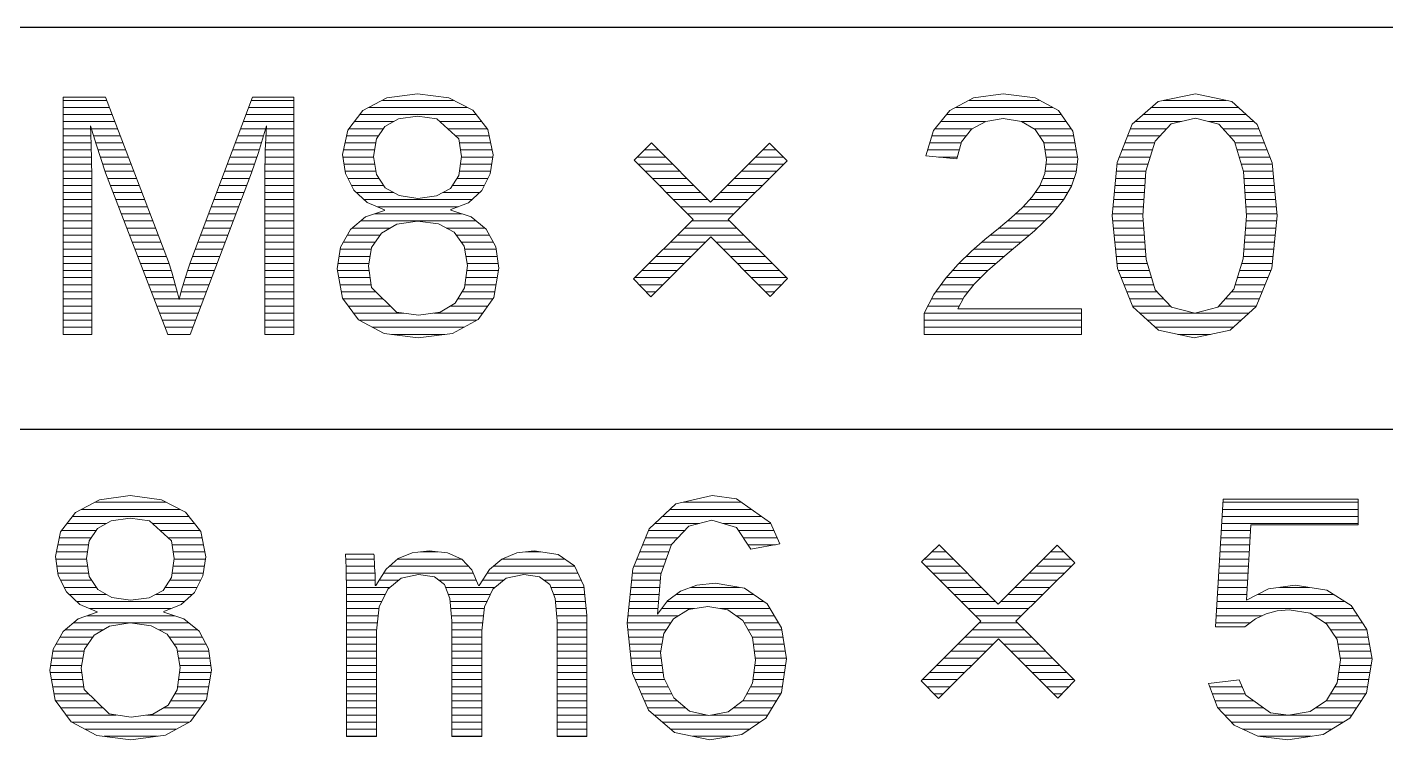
# Model space of a CAD drawing. Header units: millimetres. Extents: x 20 to 410, y 10 to 287.
# Drawn here: x 124.5 to 135.99, y 48.17 to 54.2 of the extents above; entities that cross this region are included whole.
import ezdxf

# ---------------------------------------------------------------- set-up
doc = ezdxf.new("R2010")
doc.units = ezdxf.units.MM
doc.layers.add('DUENN', color=7, linetype='Continuous', lineweight=25)
doc.layers.add('TEXT', color=7, linetype='Continuous', lineweight=13)

msp = doc.modelspace()

# ---------------------------------------------------------------- linework, layer by layer
at = {"layer": 'DUENN', "lineweight": 25}
for points in [[(20, 54.2), (200, 54.2)], [(20, 50.8), (200, 50.8)]]:
    msp.add_lwpolyline(points, dxfattribs=at)
at = {"layer": 'TEXT', "lineweight": 13}
for p, q in [((124.804, 53.581), (125.171, 53.581)), ((126.397, 53.581), (126.755, 53.581)), ((127.504, 53.581), (128.105, 53.581)), ((132.467, 53.581), (133.06, 53.581)), ((134.108, 53.581), (134.64, 53.581)), ((124.804, 53.521), (125.194, 53.521)), ((124.804, 53.461), (125.217, 53.461)), ((126.352, 53.461), (126.755, 53.461)), ((126.374, 53.521), (126.755, 53.521)), ((127.314, 53.461), (128.296, 53.461)), ((127.391, 53.521), (128.221, 53.521)), ((132.276, 53.461), (133.244, 53.461)), ((132.354, 53.521), (133.17, 53.521)), ((133.938, 53.461), (134.808, 53.461)), ((134.006, 53.521), (134.742, 53.521)), ((124.804, 53.401), (125.24, 53.401)), ((124.804, 53.341), (125.037, 53.341)), ((125.044, 53.341), (125.263, 53.341)), ((126.307, 53.341), (126.516, 53.341)), ((126.329, 53.401), (126.755, 53.401)), ((126.522, 53.341), (126.755, 53.341)), ((127.22, 53.341), (127.512, 53.341)), ((127.267, 53.401), (127.6, 53.401)), ((127.989, 53.401), (128.343, 53.401)), ((128.055, 53.341), (128.39, 53.341)), ((132.176, 53.341), (132.493, 53.341)), ((132.226, 53.401), (132.602, 53.401)), ((132.911, 53.401), (133.287, 53.401)), ((133.013, 53.341), (133.329, 53.341)), ((133.83, 53.341), (134.138, 53.341)), ((133.87, 53.401), (134.262, 53.401)), ((134.49, 53.401), (134.874, 53.401)), ((134.612, 53.341), (134.915, 53.341)), ((124.804, 53.281), (125.039, 53.281)), ((124.804, 53.221), (125.04, 53.221)), ((125.062, 53.281), (125.286, 53.281)), ((125.08, 53.221), (125.309, 53.221)), ((126.261, 53.221), (126.481, 53.221)), ((126.284, 53.281), (126.499, 53.281)), ((126.517, 53.221), (126.755, 53.221)), ((126.519, 53.281), (126.755, 53.281)), ((127.188, 53.221), (127.449, 53.221)), ((127.201, 53.281), (127.472, 53.281)), ((128.121, 53.281), (128.407, 53.281)), ((128.156, 53.221), (128.42, 53.221)), ((129.779, 53.221), (129.781, 53.221)), ((132.132, 53.221), (132.399, 53.221)), ((132.15, 53.281), (132.441, 53.281)), ((133.06, 53.281), (133.351, 53.281)), ((133.098, 53.221), (133.361, 53.221)), ((133.783, 53.221), (134.034, 53.221)), ((133.807, 53.281), (134.081, 53.281)), ((134.666, 53.281), (134.939, 53.281)), ((134.713, 53.221), (134.962, 53.221)), ((124.804, 53.161), (125.042, 53.161)), ((124.804, 53.101), (125.043, 53.101)), ((125.099, 53.161), (125.332, 53.161)), ((125.119, 53.101), (125.355, 53.101)), ((126.216, 53.101), (126.444, 53.101)), ((126.239, 53.161), (126.464, 53.161)), ((126.513, 53.101), (126.755, 53.101)), ((126.514, 53.161), (126.755, 53.161)), ((127.171, 53.101), (127.431, 53.101)), ((127.176, 53.161), (127.439, 53.161)), ((128.165, 53.161), (128.432, 53.161)), ((128.173, 53.101), (128.437, 53.101)), ((129.658, 53.101), (129.9, 53.101)), ((129.718, 53.161), (129.84, 53.161)), ((130.659, 53.101), (130.895, 53.101)), ((130.719, 53.161), (130.835, 53.161)), ((132.114, 53.161), (132.382, 53.161)), ((132.206, 53.101), (132.365, 53.101)), ((133.108, 53.161), (133.372, 53.161)), ((133.117, 53.101), (133.382, 53.101)), ((133.736, 53.101), (133.998, 53.101)), ((133.76, 53.161), (134.016, 53.161)), ((134.731, 53.161), (134.986, 53.161)), ((134.749, 53.101), (135.009, 53.101)), ((124.804, 53.041), (125.044, 53.041)), ((124.804, 52.981), (125.045, 52.981)), ((125.139, 53.041), (125.379, 53.041)), ((125.159, 52.981), (125.402, 52.981)), ((126.171, 52.981), (126.403, 52.981)), ((126.194, 53.041), (126.423, 53.041)), ((126.511, 52.981), (126.755, 52.981)), ((126.512, 53.041), (126.755, 53.041)), ((127.18, 53.041), (127.44, 53.041)), ((127.189, 52.981), (127.45, 52.981)), ((128.156, 52.981), (128.42, 52.981)), ((128.164, 53.041), (128.428, 53.041)), ((129.666, 53.041), (129.959, 53.041)), ((129.726, 52.981), (130.019, 52.981)), ((130.54, 52.981), (130.837, 52.981)), ((130.6, 53.041), (130.898, 53.041)), ((133.109, 52.981), (133.373, 52.981)), ((133.117, 53.041), (133.379, 53.041)), ((133.712, 52.981), (133.961, 52.981)), ((133.717, 53.041), (133.979, 53.041)), ((134.766, 53.041), (135.029, 53.041)), ((134.784, 52.981), (135.035, 52.981)), ((124.804, 52.921), (125.046, 52.921)), ((124.804, 52.861), (125.046, 52.861)), ((125.181, 52.921), (125.425, 52.921)), ((125.204, 52.861), (125.448, 52.861)), ((126.126, 52.861), (126.358, 52.861)), ((126.148, 52.921), (126.381, 52.921)), ((126.51, 52.921), (126.755, 52.921)), ((126.51, 52.861), (126.755, 52.861)), ((127.212, 52.921), (127.476, 52.921)), ((127.243, 52.861), (127.515, 52.861)), ((128.096, 52.861), (128.366, 52.861)), ((128.135, 52.921), (128.397, 52.921)), ((129.786, 52.921), (130.078, 52.921)), ((129.846, 52.861), (130.138, 52.861)), ((130.42, 52.861), (130.717, 52.861)), ((130.48, 52.921), (130.777, 52.921)), ((133.066, 52.861), (133.333, 52.861)), ((133.09, 52.921), (133.354, 52.921)), ((133.7, 52.861), (133.953, 52.861)), ((133.706, 52.921), (133.957, 52.921)), ((134.789, 52.921), (135.041, 52.921)), ((134.793, 52.861), (135.046, 52.861)), ((124.804, 52.801), (125.046, 52.801)), ((124.804, 52.741), (125.046, 52.741)), ((125.227, 52.801), (125.471, 52.801)), ((125.25, 52.741), (125.494, 52.741)), ((126.081, 52.741), (126.312, 52.741)), ((126.103, 52.801), (126.335, 52.801)), ((126.51, 52.801), (126.755, 52.801)), ((126.51, 52.741), (126.755, 52.741)), ((127.285, 52.801), (127.599, 52.801)), ((127.348, 52.741), (128.26, 52.741)), ((128.016, 52.801), (128.325, 52.801)), ((129.906, 52.801), (130.197, 52.801)), ((129.966, 52.741), (130.257, 52.741)), ((130.3, 52.741), (130.596, 52.741)), ((130.36, 52.801), (130.656, 52.801)), ((132.979, 52.741), (133.266, 52.741)), ((133.025, 52.801), (133.3, 52.801)), ((133.689, 52.741), (133.945, 52.741)), ((133.695, 52.801), (133.949, 52.801)), ((134.797, 52.801), (135.052, 52.801)), ((134.801, 52.741), (135.058, 52.741)), ((124.804, 52.681), (125.046, 52.681)), ((124.804, 52.621), (125.046, 52.621)), ((125.273, 52.681), (125.517, 52.681)), ((125.296, 52.621), (125.54, 52.621)), ((126.035, 52.621), (126.267, 52.621)), ((126.058, 52.681), (126.289, 52.681)), ((126.51, 52.681), (126.755, 52.681)), ((126.51, 52.621), (126.755, 52.621)), ((127.439, 52.621), (128.178, 52.621)), ((127.459, 52.681), (128.144, 52.681)), ((130.026, 52.681), (130.536, 52.681)), ((130.086, 52.621), (130.475, 52.621)), ((132.86, 52.621), (133.169, 52.621)), ((132.924, 52.681), (133.218, 52.681)), ((133.678, 52.621), (133.937, 52.621)), ((133.684, 52.681), (133.941, 52.681)), ((134.805, 52.681), (135.063, 52.681)), ((134.809, 52.621), (135.069, 52.621)), ((124.804, 52.561), (125.046, 52.561)), ((125.319, 52.561), (125.563, 52.561)), ((126.013, 52.561), (126.244, 52.561)), ((126.51, 52.561), (126.755, 52.561)), ((127.322, 52.561), (128.297, 52.561)), ((130.12, 52.561), (130.441, 52.561)), ((132.791, 52.561), (133.107, 52.561)), ((133.681, 52.561), (133.939, 52.561)), ((134.807, 52.561), (135.066, 52.561)), ((124.804, 52.501), (125.046, 52.501)), ((124.804, 52.441), (125.046, 52.441)), ((125.342, 52.501), (125.586, 52.501)), ((125.365, 52.441), (125.609, 52.441)), ((125.968, 52.441), (126.198, 52.441)), ((125.99, 52.501), (126.221, 52.501)), ((126.51, 52.501), (126.755, 52.501)), ((126.51, 52.441), (126.755, 52.441)), ((127.208, 52.441), (127.485, 52.441)), ((127.25, 52.501), (127.57, 52.501)), ((128.044, 52.501), (128.369, 52.501)), ((128.129, 52.441), (128.409, 52.441)), ((130, 52.441), (130.561, 52.441)), ((130.06, 52.501), (130.501, 52.501)), ((132.644, 52.441), (132.977, 52.441)), ((132.718, 52.501), (133.044, 52.501)), ((133.686, 52.501), (133.943, 52.501)), ((133.692, 52.441), (133.947, 52.441)), ((134.798, 52.441), (135.054, 52.441)), ((134.803, 52.501), (135.06, 52.501)), ((124.804, 52.381), (125.046, 52.381)), ((124.804, 52.321), (125.046, 52.321)), ((125.389, 52.381), (125.632, 52.381)), ((125.412, 52.321), (125.655, 52.321)), ((125.922, 52.321), (126.153, 52.321)), ((125.945, 52.381), (126.176, 52.381)), ((126.51, 52.381), (126.755, 52.381)), ((126.51, 52.321), (126.755, 52.321)), ((127.147, 52.321), (127.411, 52.321)), ((127.174, 52.381), (127.444, 52.381)), ((128.172, 52.381), (128.441, 52.381)), ((128.2, 52.321), (128.466, 52.321)), ((129.88, 52.321), (130.176, 52.321)), ((129.94, 52.381), (130.236, 52.381)), ((130.326, 52.381), (130.621, 52.381)), ((130.386, 52.321), (130.681, 52.321)), ((132.503, 52.321), (132.834, 52.321)), ((132.572, 52.381), (132.905, 52.381)), ((133.698, 52.381), (133.951, 52.381)), ((133.704, 52.321), (133.956, 52.321)), ((134.79, 52.321), (135.042, 52.321)), ((134.794, 52.381), (135.048, 52.381)), ((124.804, 52.261), (125.046, 52.261)), ((124.804, 52.201), (125.046, 52.201)), ((125.435, 52.261), (125.678, 52.261)), ((125.458, 52.201), (125.7, 52.201)), ((125.877, 52.201), (126.107, 52.201)), ((125.9, 52.261), (126.13, 52.261)), ((126.51, 52.261), (126.755, 52.261)), ((126.51, 52.201), (126.755, 52.201)), ((127.128, 52.201), (127.39, 52.201)), ((127.137, 52.261), (127.4, 52.261)), ((128.21, 52.261), (128.475, 52.261)), ((128.221, 52.201), (128.484, 52.201)), ((129.76, 52.201), (130.056, 52.201)), ((129.82, 52.261), (130.116, 52.261)), ((130.446, 52.261), (130.741, 52.261)), ((130.506, 52.201), (130.801, 52.201)), ((132.377, 52.201), (132.694, 52.201)), ((132.439, 52.261), (132.763, 52.261)), ((133.71, 52.261), (133.96, 52.261)), ((133.716, 52.201), (133.972, 52.201)), ((134.772, 52.201), (135.03, 52.201)), ((134.785, 52.261), (135.036, 52.261)), ((124.804, 52.141), (125.046, 52.141)), ((124.804, 52.081), (125.046, 52.081)), ((125.481, 52.141), (125.719, 52.141)), ((125.504, 52.081), (125.737, 52.081)), ((125.837, 52.081), (126.062, 52.081)), ((125.857, 52.141), (126.085, 52.141)), ((126.51, 52.141), (126.755, 52.141)), ((126.51, 52.081), (126.755, 52.081)), ((127.124, 52.141), (127.391, 52.141)), ((127.135, 52.081), (127.4, 52.081)), ((128.21, 52.081), (128.476, 52.081)), ((128.218, 52.141), (128.486, 52.141)), ((129.64, 52.081), (129.936, 52.081)), ((129.7, 52.141), (129.996, 52.141)), ((130.566, 52.141), (130.861, 52.141)), ((130.626, 52.081), (130.921, 52.081)), ((132.27, 52.081), (132.564, 52.081)), ((132.323, 52.141), (132.624, 52.141)), ((133.727, 52.141), (133.99, 52.141)), ((133.751, 52.081), (134.009, 52.081)), ((134.735, 52.081), (134.994, 52.081)), ((134.753, 52.141), (135.018, 52.141)), ((124.804, 52.021), (125.046, 52.021)), ((124.804, 51.961), (125.046, 51.961)), ((125.527, 52.021), (125.754, 52.021)), ((125.55, 51.961), (125.77, 51.961)), ((125.801, 51.961), (126.016, 51.961)), ((125.819, 52.021), (126.039, 52.021)), ((126.51, 52.021), (126.755, 52.021)), ((126.51, 51.961), (126.755, 51.961)), ((127.146, 52.021), (127.409, 52.021)), ((127.157, 51.961), (127.449, 51.961)), ((128.179, 51.961), (128.454, 51.961)), ((128.202, 52.021), (128.465, 52.021)), ((129.676, 52.021), (129.876, 52.021)), ((129.735, 51.961), (129.815, 51.961)), ((130.686, 52.021), (130.879, 52.021)), ((130.746, 51.961), (130.821, 51.961)), ((132.184, 51.961), (132.458, 51.961)), ((132.227, 52.021), (132.505, 52.021)), ((133.775, 52.021), (134.027, 52.021)), ((133.799, 51.961), (134.056, 51.961)), ((134.685, 51.961), (134.944, 51.961)), ((134.716, 52.021), (134.969, 52.021)), ((124.804, 51.901), (125.046, 51.901)), ((124.804, 51.841), (125.046, 51.841)), ((125.573, 51.901), (125.784, 51.901)), ((125.596, 51.841), (125.971, 51.841)), ((125.787, 51.901), (125.994, 51.901)), ((126.51, 51.901), (126.755, 51.901)), ((126.51, 51.841), (126.755, 51.841)), ((127.172, 51.901), (127.51, 51.901)), ((127.216, 51.841), (127.571, 51.841)), ((128.082, 51.841), (128.395, 51.841)), ((128.143, 51.901), (128.437, 51.901)), ((132.118, 51.841), (132.382, 51.841)), ((132.149, 51.901), (132.415, 51.901)), ((133.823, 51.901), (134.111, 51.901)), ((133.847, 51.841), (134.166, 51.841)), ((134.578, 51.841), (134.895, 51.841)), ((134.631, 51.901), (134.92, 51.901)), ((124.804, 51.781), (125.046, 51.781)), ((124.804, 51.721), (125.046, 51.721)), ((125.619, 51.781), (125.948, 51.781)), ((125.642, 51.721), (125.925, 51.721)), ((126.51, 51.781), (126.755, 51.781)), ((126.51, 51.721), (126.755, 51.721)), ((127.26, 51.781), (127.683, 51.781)), ((127.307, 51.721), (128.303, 51.721)), ((127.938, 51.781), (128.352, 51.781)), ((132.087, 51.781), (133.416, 51.781)), ((132.087, 51.721), (133.416, 51.721)), ((133.909, 51.781), (134.371, 51.781)), ((133.975, 51.721), (134.766, 51.721)), ((134.374, 51.781), (134.833, 51.781)), ((124.804, 51.661), (125.046, 51.661)), ((124.804, 51.601), (125.046, 51.601)), ((125.665, 51.661), (125.903, 51.661)), ((125.688, 51.601), (125.88, 51.601)), ((126.51, 51.661), (126.755, 51.661)), ((126.51, 51.601), (126.755, 51.601)), ((127.421, 51.661), (128.192, 51.661)), ((127.58, 51.601), (128.032, 51.601)), ((132.087, 51.661), (133.416, 51.661)), ((132.087, 51.601), (133.416, 51.601)), ((134.041, 51.661), (134.7, 51.661)), ((134.232, 51.601), (134.508, 51.601)), ((124.961, 50.121), (125.791, 50.121)), ((125.074, 50.181), (125.676, 50.181)), ((129.938, 50.121), (130.625, 50.121)), ((130.051, 50.181), (130.54, 50.181)), ((134.609, 50.121), (135.755, 50.121)), ((134.613, 50.181), (135.755, 50.181)), ((124.837, 50.001), (125.17, 50.001)), ((124.884, 50.061), (125.867, 50.061)), ((125.56, 50.001), (125.914, 50.001)), ((129.809, 50.001), (130.185, 50.001)), ((129.874, 50.061), (130.709, 50.061)), ((130.384, 50.001), (130.787, 50.001)), ((134.602, 50.001), (135.755, 50.001)), ((134.606, 50.061), (135.755, 50.061)), ((124.771, 49.881), (125.043, 49.881)), ((124.79, 49.941), (125.083, 49.941)), ((125.626, 49.941), (125.961, 49.941)), ((125.691, 49.881), (125.978, 49.881)), ((129.73, 49.881), (130.004, 49.881)), ((129.755, 49.941), (130.061, 49.941)), ((130.517, 49.941), (130.814, 49.941)), ((130.556, 49.881), (130.841, 49.881)), ((134.595, 49.881), (134.842, 49.881)), ((134.598, 49.941), (134.846, 49.941)), ((124.747, 49.761), (125.01, 49.761)), ((124.759, 49.821), (125.019, 49.821)), ((125.726, 49.821), (125.99, 49.821)), ((125.736, 49.761), (126.002, 49.761)), ((127.826, 49.761), (127.973, 49.761)), ((128.717, 49.761), (128.841, 49.761)), ((129.68, 49.761), (129.927, 49.761)), ((129.705, 49.821), (129.949, 49.821)), ((130.596, 49.821), (130.829, 49.821)), ((132.151, 49.761), (132.272, 49.761)), ((132.211, 49.821), (132.213, 49.821)), ((133.151, 49.761), (133.267, 49.761)), ((134.587, 49.761), (134.835, 49.761)), ((134.591, 49.821), (134.838, 49.821)), ((124.742, 49.701), (125.001, 49.701)), ((124.751, 49.641), (125.011, 49.641)), ((125.735, 49.641), (125.999, 49.641)), ((125.744, 49.701), (126.008, 49.701)), ((127.193, 49.701), (127.436, 49.701)), ((127.197, 49.641), (127.439, 49.641)), ((127.566, 49.641), (128.232, 49.641)), ((127.633, 49.701), (128.172, 49.701)), ((128.445, 49.641), (129.129, 49.641)), ((128.515, 49.701), (129.043, 49.701)), ((129.631, 49.641), (129.884, 49.641)), ((129.656, 49.701), (129.905, 49.701)), ((132.09, 49.701), (132.332, 49.701)), ((132.098, 49.641), (132.391, 49.641)), ((133.032, 49.641), (133.33, 49.641)), ((133.092, 49.701), (133.327, 49.701)), ((134.58, 49.641), (134.827, 49.641)), ((134.583, 49.701), (134.831, 49.701)), ((124.759, 49.581), (125.021, 49.581)), ((124.783, 49.521), (125.046, 49.521)), ((125.706, 49.521), (125.968, 49.521)), ((125.726, 49.581), (125.99, 49.581)), ((127.198, 49.581), (127.441, 49.581)), ((127.198, 49.521), (127.443, 49.521)), ((127.477, 49.521), (127.64, 49.521)), ((127.515, 49.581), (128.274, 49.581)), ((127.982, 49.521), (128.299, 49.521)), ((128.35, 49.521), (128.527, 49.521)), ((128.39, 49.581), (129.157, 49.581)), ((128.872, 49.521), (129.186, 49.521)), ((129.612, 49.521), (129.855, 49.521)), ((129.618, 49.581), (129.862, 49.581)), ((132.158, 49.581), (132.451, 49.581)), ((132.218, 49.521), (132.51, 49.521)), ((132.912, 49.521), (133.209, 49.521)), ((132.972, 49.581), (133.27, 49.581)), ((134.572, 49.521), (134.82, 49.521)), ((134.576, 49.581), (134.824, 49.581)), ((124.813, 49.461), (125.086, 49.461)), ((125.666, 49.461), (125.937, 49.461)), ((127.199, 49.461), (127.568, 49.461)), ((128.039, 49.461), (128.455, 49.461)), ((128.929, 49.461), (129.209, 49.461)), ((129.606, 49.461), (129.85, 49.461)), ((130.111, 49.461), (130.524, 49.461)), ((132.278, 49.461), (132.57, 49.461)), ((132.852, 49.461), (133.149, 49.461)), ((134.568, 49.461), (134.816, 49.461)), ((135.09, 49.461), (135.34, 49.461)), ((124.855, 49.401), (125.17, 49.401)), ((124.919, 49.341), (125.831, 49.341)), ((125.586, 49.401), (125.896, 49.401)), ((127.2, 49.401), (127.528, 49.401)), ((127.2, 49.341), (127.5, 49.341)), ((128.062, 49.401), (128.417, 49.401)), ((128.078, 49.341), (128.389, 49.341)), ((128.952, 49.401), (129.216, 49.401)), ((128.968, 49.341), (129.222, 49.341)), ((129.593, 49.341), (129.839, 49.341)), ((129.6, 49.401), (129.844, 49.401)), ((129.91, 49.341), (130.731, 49.341)), ((129.988, 49.401), (130.643, 49.401)), ((132.338, 49.401), (132.629, 49.401)), ((132.398, 49.341), (132.689, 49.341)), ((132.733, 49.341), (133.028, 49.341)), ((132.792, 49.401), (133.089, 49.401)), ((134.561, 49.341), (135.642, 49.341)), ((134.565, 49.401), (134.813, 49.401)), ((134.906, 49.401), (135.547, 49.401)), ((125.009, 49.221), (125.749, 49.221)), ((125.03, 49.281), (125.715, 49.281)), ((127.2, 49.281), (127.476, 49.281)), ((127.2, 49.221), (127.469, 49.221)), ((128.082, 49.281), (128.366, 49.281)), ((128.087, 49.221), (128.359, 49.221)), ((128.972, 49.281), (129.229, 49.281)), ((128.977, 49.221), (129.234, 49.221)), ((129.581, 49.221), (130.009, 49.221)), ((129.587, 49.281), (129.834, 49.281)), ((129.866, 49.281), (130.142, 49.281)), ((130.361, 49.281), (130.783, 49.281)), ((130.496, 49.221), (130.819, 49.221)), ((132.458, 49.281), (132.968, 49.281)), ((132.518, 49.221), (132.907, 49.221)), ((134.554, 49.221), (134.944, 49.221)), ((134.557, 49.281), (135.713, 49.281)), ((135.383, 49.221), (135.753, 49.221)), ((124.821, 49.101), (125.141, 49.101)), ((124.892, 49.161), (125.867, 49.161)), ((125.615, 49.101), (125.94, 49.101)), ((127.2, 49.161), (127.462, 49.161)), ((127.2, 49.101), (127.455, 49.101)), ((128.091, 49.161), (128.352, 49.161)), ((128.091, 49.101), (128.345, 49.101)), ((128.981, 49.161), (129.234, 49.161)), ((128.981, 49.101), (129.234, 49.101)), ((129.575, 49.161), (129.944, 49.161)), ((129.581, 49.101), (129.904, 49.101)), ((130.564, 49.161), (130.855, 49.161)), ((130.598, 49.101), (130.883, 49.101)), ((132.492, 49.101), (132.933, 49.101)), ((132.552, 49.161), (132.873, 49.161)), ((134.55, 49.161), (134.844, 49.161)), ((135.477, 49.161), (135.792, 49.161)), ((135.523, 49.101), (135.829, 49.101)), ((124.744, 48.981), (125.014, 48.981)), ((124.778, 49.041), (125.055, 49.041)), ((125.7, 49.041), (125.98, 49.041)), ((125.742, 48.981), (126.012, 48.981)), ((127.2, 49.041), (127.454, 49.041)), ((127.2, 48.981), (127.454, 48.981)), ((128.091, 49.041), (128.344, 49.041)), ((128.091, 48.981), (128.344, 48.981)), ((128.981, 49.041), (129.234, 49.041)), ((128.981, 48.981), (129.234, 48.981)), ((129.587, 49.041), (129.878, 49.041)), ((129.593, 48.981), (129.868, 48.981)), ((130.632, 49.041), (130.892, 49.041)), ((130.641, 48.981), (130.901, 48.981)), ((132.372, 48.981), (132.668, 48.981)), ((132.432, 49.041), (132.993, 49.041)), ((132.758, 48.981), (133.053, 48.981)), ((135.562, 49.041), (135.84, 49.041)), ((135.583, 48.981), (135.85, 48.981)), ((124.708, 48.861), (124.971, 48.861)), ((124.717, 48.921), (124.981, 48.921)), ((125.771, 48.921), (126.036, 48.921)), ((125.781, 48.861), (126.045, 48.861)), ((127.2, 48.921), (127.454, 48.921)), ((127.2, 48.861), (127.454, 48.861)), ((128.091, 48.921), (128.344, 48.921)), ((128.091, 48.861), (128.344, 48.861)), ((128.981, 48.921), (129.234, 48.921)), ((128.981, 48.861), (129.234, 48.861)), ((129.6, 48.921), (129.858, 48.921)), ((129.606, 48.861), (129.862, 48.861)), ((130.649, 48.921), (130.911, 48.921)), ((130.658, 48.861), (130.92, 48.861)), ((132.253, 48.861), (132.548, 48.861)), ((132.312, 48.921), (132.608, 48.921)), ((132.818, 48.921), (133.113, 48.921)), ((132.878, 48.861), (133.173, 48.861)), ((135.593, 48.921), (135.861, 48.921)), ((135.604, 48.861), (135.871, 48.861)), ((124.695, 48.741), (124.962, 48.741)), ((124.699, 48.801), (124.96, 48.801)), ((125.788, 48.741), (126.057, 48.741)), ((125.791, 48.801), (126.054, 48.801)), ((127.2, 48.801), (127.454, 48.801)), ((127.2, 48.741), (127.454, 48.741)), ((128.091, 48.801), (128.344, 48.801)), ((128.091, 48.741), (128.344, 48.741)), ((128.981, 48.801), (129.234, 48.801)), ((128.981, 48.741), (129.234, 48.741)), ((129.612, 48.801), (129.87, 48.801)), ((129.619, 48.741), (129.878, 48.741)), ((130.646, 48.741), (130.903, 48.741)), ((130.654, 48.801), (130.912, 48.801)), ((132.133, 48.741), (132.428, 48.741)), ((132.193, 48.801), (132.488, 48.801)), ((132.938, 48.801), (133.233, 48.801)), ((132.998, 48.741), (133.293, 48.741)), ((135.59, 48.741), (135.854, 48.741)), ((135.599, 48.801), (135.864, 48.801)), ((124.705, 48.681), (124.971, 48.681)), ((124.716, 48.621), (124.979, 48.621)), ((125.772, 48.621), (126.035, 48.621)), ((125.78, 48.681), (126.046, 48.681)), ((127.2, 48.681), (127.454, 48.681)), ((127.2, 48.621), (127.454, 48.621)), ((128.091, 48.681), (128.344, 48.681)), ((128.091, 48.621), (128.344, 48.621)), ((128.981, 48.681), (129.234, 48.681)), ((128.981, 48.621), (129.234, 48.621)), ((129.642, 48.681), (129.891, 48.681)), ((129.668, 48.621), (129.922, 48.621)), ((130.618, 48.621), (130.885, 48.621)), ((130.638, 48.681), (130.894, 48.681)), ((132.073, 48.681), (132.368, 48.681)), ((132.108, 48.621), (132.308, 48.621)), ((133.058, 48.681), (133.353, 48.681)), ((133.118, 48.621), (133.311, 48.621)), ((134.5, 48.621), (134.774, 48.621)), ((135.558, 48.621), (135.834, 48.621)), ((135.581, 48.681), (135.844, 48.681)), ((124.727, 48.561), (125.019, 48.561)), ((124.742, 48.501), (125.08, 48.501)), ((125.714, 48.501), (126.008, 48.501)), ((125.749, 48.561), (126.025, 48.561)), ((127.2, 48.561), (127.454, 48.561)), ((127.2, 48.501), (127.454, 48.501)), ((128.091, 48.561), (128.344, 48.561)), ((128.091, 48.501), (128.344, 48.501)), ((128.981, 48.561), (129.234, 48.561)), ((128.981, 48.501), (129.234, 48.501)), ((129.694, 48.561), (129.952, 48.561)), ((129.72, 48.501), (129.999, 48.501)), ((130.553, 48.501), (130.835, 48.501)), ((130.586, 48.561), (130.871, 48.561)), ((132.167, 48.561), (132.248, 48.561)), ((133.178, 48.561), (133.253, 48.561)), ((134.522, 48.561), (134.8, 48.561)), ((134.545, 48.501), (134.871, 48.501)), ((135.483, 48.501), (135.78, 48.501)), ((135.522, 48.561), (135.82, 48.561)), ((124.786, 48.441), (125.142, 48.441)), ((124.83, 48.381), (125.253, 48.381)), ((125.509, 48.381), (125.922, 48.381)), ((125.653, 48.441), (125.965, 48.441)), ((127.2, 48.441), (127.454, 48.441)), ((127.2, 48.381), (127.454, 48.381)), ((128.091, 48.441), (128.344, 48.441)), ((128.091, 48.381), (128.344, 48.381)), ((128.981, 48.441), (129.234, 48.441)), ((128.981, 48.381), (129.234, 48.381)), ((129.747, 48.441), (130.07, 48.441)), ((129.803, 48.381), (130.251, 48.381)), ((130.281, 48.381), (130.764, 48.381)), ((130.472, 48.441), (130.8, 48.441)), ((134.569, 48.441), (134.955, 48.441)), ((134.625, 48.381), (135.163, 48.381)), ((135.168, 48.381), (135.702, 48.381)), ((135.394, 48.441), (135.741, 48.441)), ((124.877, 48.321), (125.873, 48.321)), ((124.991, 48.261), (125.763, 48.261)), ((127.2, 48.321), (127.454, 48.321)), ((127.2, 48.261), (127.454, 48.261)), ((128.091, 48.321), (128.344, 48.321)), ((128.091, 48.261), (128.344, 48.261)), ((128.981, 48.321), (129.234, 48.321)), ((128.981, 48.261), (129.234, 48.261)), ((129.873, 48.321), (130.698, 48.321)), ((129.942, 48.261), (130.609, 48.261)), ((134.682, 48.321), (135.631, 48.321)), ((134.778, 48.261), (135.532, 48.261)), ((125.151, 48.201), (125.602, 48.201)), ((127.2, 48.201), (127.454, 48.201)), ((128.091, 48.201), (128.344, 48.201)), ((128.981, 48.201), (129.234, 48.201)), ((130.13, 48.201), (130.449, 48.201)), ((134.912, 48.201), (135.357, 48.201))]:
    msp.add_line(p, q, dxfattribs=at)
for points in [[(125.689, 51.6), (125.163, 52.967), (125.084, 53.209), (125.036, 53.366), (125.041, 53.208), (125.046, 52.939), (125.046, 51.6), (124.804, 51.6), (124.804, 53.607), (125.162, 53.607), (125.696, 52.215), (125.724, 52.128), (125.75, 52.035), (125.772, 51.952), (125.785, 51.896), (125.803, 51.968), (125.833, 52.069), (125.864, 52.164), (125.882, 52.215), (126.407, 53.607), (126.755, 53.607), (126.755, 51.6), (126.51, 51.6), (126.51, 52.939), (126.514, 53.157), (126.523, 53.366), (126.457, 53.139), (126.398, 52.967), (125.879, 51.6), (125.689, 51.6)], [(127.167, 51.908), (127.121, 52.157), (127.149, 52.338), (127.234, 52.487), (127.362, 52.595), (127.521, 52.65), (127.521, 52.655), (127.375, 52.716), (127.263, 52.822), (127.192, 52.961), (127.168, 53.123), (127.211, 53.33), (127.339, 53.494), (127.541, 53.601), (127.801, 53.637), (128.066, 53.602), (128.268, 53.497), (128.397, 53.333), (128.44, 53.119), (128.416, 52.958), (128.344, 52.819), (128.232, 52.715), (128.084, 52.658), (128.084, 52.652), (128.255, 52.596), (128.383, 52.49), (128.463, 52.341), (128.49, 52.16), (128.446, 51.913), (128.313, 51.727), (128.098, 51.61), (127.806, 51.571), (127.519, 51.609), (127.303, 51.724), (127.167, 51.908)], [(132.485, 52.305), (132.599, 52.405), (132.713, 52.497), (132.821, 52.586), (132.918, 52.674), (133, 52.764), (133.065, 52.859), (133.107, 52.962), (133.121, 53.078), (133.097, 53.225), (133.024, 53.335), (132.909, 53.403), (132.755, 53.426), (132.606, 53.403), (132.485, 53.337), (132.401, 53.23), (132.361, 53.087), (132.099, 53.111), (132.164, 53.327), (132.303, 53.494), (132.504, 53.601), (132.755, 53.637), (133.023, 53.601), (133.222, 53.494), (133.344, 53.32), (133.385, 53.087), (133.371, 52.97), (133.331, 52.855), (133.265, 52.739), (133.172, 52.624), (133.019, 52.477), (132.769, 52.267), (132.622, 52.139), (132.508, 52.025), (132.425, 51.92), (132.369, 51.818), (133.416, 51.818), (133.416, 51.6), (132.087, 51.6), (132.087, 51.781), (132.168, 51.938), (132.265, 52.075), (132.372, 52.196), (132.485, 52.305)], [(134.067, 51.637), (133.85, 51.835), (133.72, 52.159), (133.676, 52.604), (133.719, 53.056), (133.845, 53.379), (134.063, 53.572), (134.379, 53.637), (134.687, 53.571), (134.902, 53.376), (135.028, 53.053), (135.07, 52.604), (135.026, 52.161), (134.893, 51.836), (134.674, 51.637), (134.37, 51.571), (134.067, 51.637)], [(127.43, 53.105), (127.455, 52.953), (127.528, 52.842), (127.645, 52.775), (127.803, 52.752), (127.963, 52.773), (128.079, 52.835), (128.15, 52.945), (128.174, 53.105), (128.151, 53.254), (127.964, 53.424), (127.801, 53.446), (127.641, 53.424), (127.525, 53.36), (127.454, 53.254), (127.43, 53.105)], [(134.175, 53.381), (134.039, 53.237), (133.961, 52.982), (133.936, 52.604), (133.962, 52.234), (134.04, 51.979), (134.176, 51.83), (134.373, 51.781), (134.569, 51.831), (134.704, 51.983), (134.784, 52.239), (134.81, 52.604), (134.785, 52.978), (134.71, 53.233), (134.577, 53.38), (134.379, 53.429), (134.175, 53.381)], [(130.777, 53.219), (130.926, 53.07), (130.428, 52.574), (130.929, 52.073), (130.784, 51.923), (130.281, 52.426), (129.774, 51.92), (129.629, 52.07), (130.133, 52.574), (129.632, 53.076), (129.78, 53.222), (130.278, 52.719), (130.777, 53.219)], [(127.496, 52.458), (127.413, 52.337), (127.386, 52.178), (127.412, 51.997), (127.624, 51.79), (127.809, 51.764), (127.992, 51.789), (128.121, 51.864), (128.198, 51.994), (128.224, 52.184), (128.196, 52.348), (128.112, 52.465), (127.979, 52.536), (127.801, 52.56), (127.627, 52.534), (127.496, 52.458)], [(125.377, 48.171), (125.09, 48.209), (124.873, 48.324), (124.737, 48.508), (124.692, 48.757), (124.72, 48.938), (124.804, 49.087), (124.932, 49.195), (125.092, 49.25), (125.092, 49.255), (124.945, 49.316), (124.833, 49.422), (124.762, 49.561), (124.739, 49.723), (124.781, 49.93), (124.91, 50.094), (125.111, 50.201), (125.371, 50.237), (125.636, 50.202), (125.839, 50.097), (125.968, 49.933), (126.011, 49.719), (125.987, 49.558), (125.915, 49.419), (125.802, 49.315), (125.655, 49.258), (125.655, 49.252), (125.826, 49.196), (125.954, 49.09), (126.034, 48.941), (126.06, 48.76), (126.016, 48.513), (125.883, 48.327), (125.669, 48.21), (125.377, 48.171)], [(130.748, 48.355), (130.543, 48.217), (130.273, 48.171), (129.974, 48.234), (129.754, 48.423), (129.62, 48.733), (129.575, 49.157), (129.621, 49.618), (129.761, 49.957), (129.987, 50.167), (130.293, 50.237), (130.499, 50.211), (130.785, 50.007), (130.865, 49.828), (130.62, 49.784), (130.5, 49.968), (130.29, 50.029), (130.095, 49.978), (129.95, 49.824), (129.86, 49.574), (129.83, 49.233), (129.914, 49.347), (130.026, 49.43), (130.162, 49.48), (130.317, 49.497), (130.566, 49.454), (130.757, 49.323), (130.88, 49.12), (130.921, 48.857), (130.878, 48.572), (130.748, 48.355)], [(135.825, 48.57), (135.684, 48.354), (135.459, 48.217), (135.16, 48.171), (134.907, 48.202), (134.707, 48.294), (134.567, 48.444), (134.489, 48.648), (134.749, 48.679), (134.805, 48.548), (135.014, 48.4), (135.166, 48.381), (135.35, 48.412), (135.489, 48.505), (135.577, 48.653), (135.606, 48.848), (135.577, 49.019), (135.488, 49.154), (135.351, 49.242), (135.172, 49.271), (135.071, 49.263), (134.978, 49.238), (134.888, 49.194), (134.798, 49.127), (134.548, 49.127), (134.615, 50.207), (135.755, 50.207), (135.755, 49.989), (134.849, 49.989), (134.81, 49.352), (134.997, 49.448), (135.224, 49.48), (135.491, 49.437), (135.697, 49.307), (135.829, 49.106), (135.873, 48.854), (135.825, 48.57)], [(125.212, 50.024), (125.095, 49.96), (125.024, 49.854), (125.001, 49.705), (125.025, 49.553), (125.098, 49.442), (125.216, 49.375), (125.374, 49.352), (125.533, 49.373), (125.65, 49.435), (125.721, 49.545), (125.744, 49.705), (125.721, 49.854), (125.534, 50.024), (125.371, 50.046), (125.212, 50.024)], [(128.076, 49.366), (128.029, 49.486), (127.944, 49.55), (127.809, 49.571), (127.662, 49.54), (127.55, 49.446), (127.478, 49.295), (127.454, 49.093), (127.454, 48.2), (127.2, 48.2), (127.2, 49.412), (127.197, 49.629), (127.191, 49.741), (127.433, 49.741), (127.434, 49.728), (127.436, 49.703), (127.437, 49.669), (127.439, 49.631), (127.442, 49.572), (127.444, 49.477), (127.449, 49.477), (127.537, 49.616), (127.638, 49.705), (127.757, 49.753), (127.899, 49.77), (128.056, 49.752), (128.176, 49.7), (128.262, 49.609), (128.317, 49.477), (128.322, 49.477), (128.41, 49.611), (128.514, 49.701), (128.64, 49.752), (128.789, 49.77), (128.99, 49.738), (129.128, 49.643), (129.208, 49.475), (129.234, 49.227), (129.234, 48.2), (128.981, 48.2), (128.981, 49.177), (128.966, 49.366), (128.919, 49.486), (128.834, 49.55), (128.699, 49.571), (128.55, 49.54), (128.438, 49.447), (128.368, 49.296), (128.344, 49.093), (128.344, 48.2), (128.091, 48.2), (128.091, 49.177), (128.076, 49.366)], [(132.565, 49.174), (132.064, 49.676), (132.212, 49.822), (132.711, 49.319), (133.209, 49.819), (133.359, 49.67), (132.86, 49.174), (133.361, 48.673), (133.216, 48.523), (132.713, 49.026), (132.207, 48.52), (132.061, 48.67), (132.565, 49.174)], [(130.553, 49.181), (130.426, 49.27), (130.256, 49.3), (130.093, 49.273), (129.966, 49.195), (129.883, 49.07), (129.856, 48.906), (129.884, 48.695), (129.97, 48.526), (130.101, 48.415), (130.264, 48.378), (130.429, 48.409), (130.555, 48.503), (130.634, 48.651), (130.66, 48.845), (130.633, 49.038), (130.553, 49.181)], [(125.549, 49.136), (125.371, 49.16), (125.197, 49.134), (125.066, 49.058), (124.984, 48.937), (124.956, 48.778), (124.983, 48.597), (125.195, 48.39), (125.38, 48.364), (125.562, 48.389), (125.692, 48.464), (125.768, 48.594), (125.794, 48.784), (125.766, 48.948), (125.683, 49.065), (125.549, 49.136)]]:
    msp.add_lwpolyline(points, close=True, dxfattribs=at)

doc.saveas('drawing.dxf')
